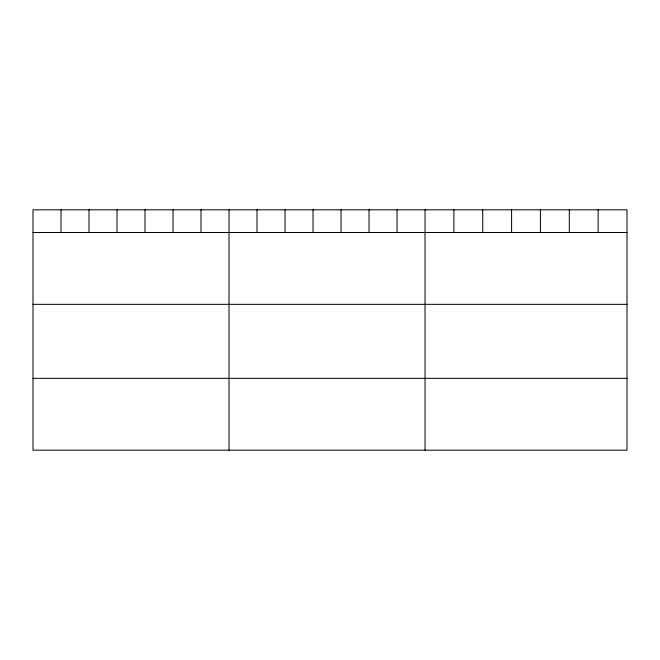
<?xml version="1.0" encoding="UTF-8"?>
<svg xmlns="http://www.w3.org/2000/svg" width="660" height="660" viewBox="0 0 660 660"><rect width="100%" height="100%" fill="white"/><g stroke="black" fill="none" stroke-linecap="round" stroke-linejoin="round"><path stroke-width="0.99" d="M627 232.51L627 450.178L33 450.178L33 209.822L627 209.822L627 232.51L33 232.51M33 304.342L627 304.342M33 378.353L627 378.353M598.15 209.822L598.15 232.51M569.299 209.822L569.299 232.51M540.449 209.822L540.449 232.51M511.591 209.822L511.591 232.51M482.74 209.822L482.74 232.51M453.89 209.822L453.89 232.51M425.04 209.822L425.04 450.178M397.039 209.822L397.039 232.51M369.031 209.822L369.031 232.51M341.03 209.822L341.03 232.51M313.03 209.822L313.03 232.51M285.029 209.822L285.029 232.51M257.021 209.822L257.021 232.51M229.02 209.822L229.02 450.178M201.019 209.822L201.019 232.51M173.011 209.822L173.011 232.51M145.01 209.822L145.01 232.51M117.01 209.822L117.01 232.51M89.009 209.822L89.009 232.51M61 209.822L61 232.51"/></g></svg>
